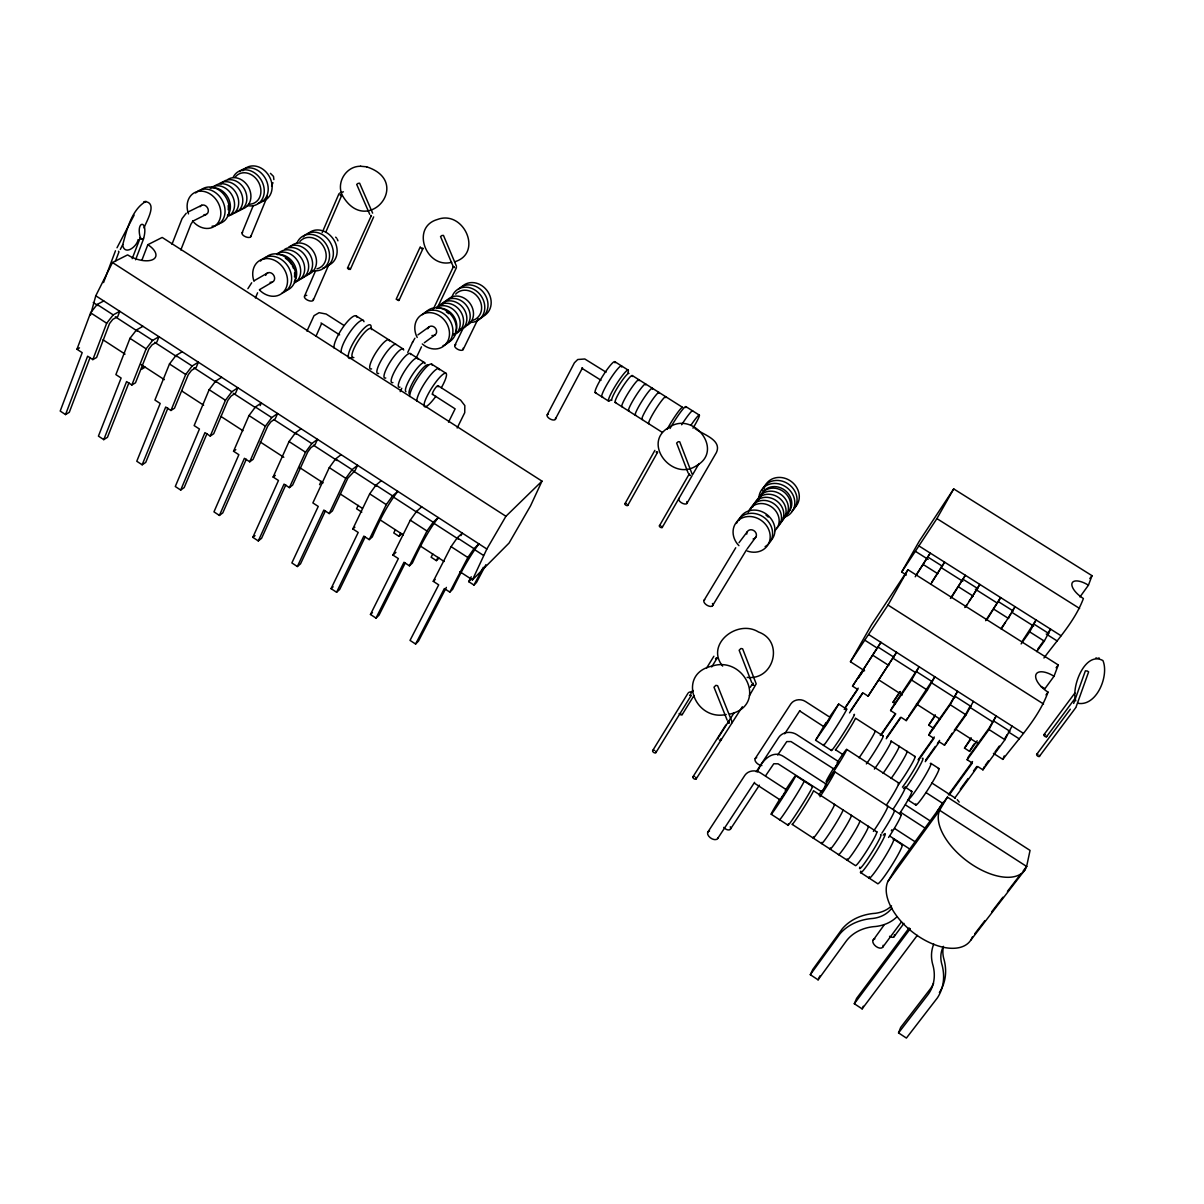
<?xml version="1.0" encoding="UTF-8"?>
<svg xmlns="http://www.w3.org/2000/svg" width="1204" height="1204" viewBox="0 0 1204 1204"><rect width="100%" height="100%" fill="white"/><g stroke="black" fill="none" stroke-linecap="round" stroke-linejoin="round"><path stroke-width="1.5" d="M273.88 179.592L273.504 176.416L270.448 173.361M141.455 238.603A1.806 0.948 20.8 0 1 140.341 237.549L132.184 258.664M143.863 237.624C148.363 219.504 135.6 220.302 140.281 237.715A1.806 1.64 12.3 0 0 143.095 239.084L143.156 238.874A1.806 0.948 20.8 0 1 142.343 238.889M690.675 695.159L689.636 695.159L690.419 695.536A1.941 1.038 36.4 0 0 691.307 695.265M453.532 267.137L454.736 267.544L453.517 266.566M420.286 246.835L396.176 299.209L398.674 300.594L398.283 299.239M373.661 216.886L350.349 269.365L348.588 269.335L347.535 268.04L371.404 215.456M90.481 315.162L95.778 295.778L112.484 262.532L127.624 254.887A19.234 9.15 21.2 0 0 152.908 259.552A19.234 9.15 21.2 0 0 147.836 244.698L162.194 237.444L541.981 481.133L530.573 505.785L509.066 543.049L472.45 579.876L459.883 571.704M350.349 269.365L349.642 268.266M422.604 248.551L421.836 248.792A1.595 0.798 58.8 0 1 421.054 247.949L422.935 248.506M756.217 771.779L778.747 737.39C782.705 731.611 791.299 730.994 796.897 734.696L838.812 761.801L834.176 769.175L791.028 741.574L786.784 741.574L777.694 754.983M834.176 769.175L837.006 764.254M757.497 771.824C761.154 761.485 772.336 748.753 784.045 756.804L826.742 784.481L822.016 792.006L778.085 763.818L773.781 763.757L765.609 775.752M822.016 792.006L822.603 790.667M755.239 758.52L790.847 703.888C794.038 699.298 800.856 698.516 805.416 701.465L830.173 717.418L828.066 721.091L824.153 726.87L799.591 710.887M824.153 726.87L828.548 719.646M1073.697 703.437L1085.391 670.824L1087.423 671.064L1088.627 671.907L1075.955 707.305M846.623 709.156L838.706 704.054L827.344 723.273L815.605 740.249L831.422 750.468M90.089 357.513L69.29 412.325L65.543 414.567L60.2 411.061L82.188 352.667L76.951 349.25L90.601 312.814L97.148 304.462L103.77 300.955M103.544 282.564L115.464 250.778M115.388 261.388L118.925 252.012A1.836 0.783 22.5 0 0 118.474 251.26M993.42 753.343L1002.842 759.378C1019.126 738.052 1038.781 717.704 1048.022 692.134A17.985 8.247 35.6 0 1 1035.937 674.631A17.985 8.247 35.6 0 1 1054.012 676.272L1058.286 664.969L907.982 569.748L871.365 625.132L850.46 661.748L864.592 670.809M1043.958 657.986C1058 638.963 1075.052 620.918 1083.389 598.523A16.45 6.953 34.7 0 1 1072.057 583.157A16.45 6.953 34.7 0 1 1088.431 585.204L1092.028 575.693L953.718 488.899L919.299 541.138L901.661 572.035L906.386 575.015M65.543 414.567L87.621 356.203L92.843 359.605L96.606 357.483L109.534 323.545L112.785 319.376L117.706 316.682L119.768 311.309L113.206 314.876L106.689 323.229L92.843 359.605M135.585 259.763L143.758 238.362M142.087 259.688L147.836 244.698M142.93 326.314L136.473 329.956L129.972 338.339L115.885 374.61L121.122 378.026L98.427 436.119L103.785 439.641L107.457 437.323L128.918 382.797M171.961 244.277L182.09 218.556L186.259 213.213M707.922 831.964L744.915 775.241C748.301 770.379 755.54 769.627 760.341 772.802L786.633 789.884L786.212 790.742L780.207 799.968L754.487 783.217M103.785 439.641L126.586 381.578L131.838 385.009L135.495 382.797L148.845 349.04L152.08 344.841L156.866 342.056L158.988 336.714L152.607 340.401L146.12 348.829L131.838 385.009M943.439 946.344A35.563 28.189 24.9 0 0 941.543 963.155L942.22 965.608A60.14 47.407 27.5 0 1 937.374 997.905L906.401 1038.074L898.545 1032.897L900.682 1027.433L929.729 989.688A50.448 39.822 27.4 0 0 933.551 983.307M180.826 249.95L191 224.079L193.227 220.904L192.489 221.385M1002.842 759.378L1004.226 755.886M143.186 365.67L141.816 369.161L145.172 367.16M780.207 799.968L782.585 795.859M815.605 740.249L825.989 722.611M954.591 798.297L977.723 766.527L982.915 769.853L1004.919 739.723L1012.037 726.072M1036.749 651.62L1044.319 641.13L1050.61 629.135L1047.585 633.349M182.21 351.749L175.934 355.526L169.478 363.969L154.925 400.044L160.192 403.475L136.774 461.252L142.162 464.789L145.729 462.411L167.868 408.171M142.162 464.789L165.685 407.042L170.953 410.489L174.505 408.201L188.291 374.625L191.496 370.396L196.162 367.506L198.344 362.193L192.143 366.016L185.702 374.489L170.953 410.489M982.915 769.853L984.165 766.797M242.17 232.673L253.216 205.643M250.673 236.842L267.393 196.252M271.562 186.108L272.962 182.722M967.158 759.739L988.996 729.534L996.19 715.959L988.815 728.51L968.437 756.714L967.158 759.739L972.335 763.065L949.264 794.866M1021.127 643.899L1029.706 631.874L1036.072 619.955L1022.03 641.597M221.671 377.288L215.576 381.201L209.15 389.705L194.145 425.584L199.443 429.03L175.287 486.506L180.69 490.058L184.167 487.59L206.983 433.651M255.414 297.975L257.596 292.783M180.69 490.058L204.951 432.627L210.248 436.074L213.71 433.726L227.902 400.315L231.093 396.071L235.623 393.076L237.88 387.793L231.845 391.751L225.449 400.285L210.248 436.074M909.155 927.923L856.616 998.387L854.313 1003.73L862.139 1008.877L863.268 1006.213M971.146 737.781L964.509 748.135L969.536 751.356L974.006 744.027M322.19 232.583L338.986 193.693M937.179 811.526L942.913 802.361M325.742 232.252L341.605 195.59M246.293 459.251L222.785 512.904L219.399 515.432L213.966 511.866L238.859 454.706L233.546 451.244L249.002 415.561L255.383 407.012L261.313 402.964L260.169 405.597M304.552 296.109L315.598 270.689M731.641 723.152L731.821 721.346L717.614 685.693L715.838 685.347L714.002 687.198L727.141 720.112M313.221 300.338L328.797 264.714M219.399 515.432L244.397 458.318L249.725 461.794L253.081 459.356L267.709 426.141L270.885 421.851L275.264 418.766L277.597 413.514L271.743 417.607L265.377 426.186L249.725 461.794M306.93 331.115L314.033 315.674L319.09 312.679L326.164 314.033L343.591 325.185M925.274 761.665L939.316 741.875L944.478 745.186L966.059 714.875L973.374 701.39M1001.246 629.12L1015.138 606.726L1013.166 609.555M316.08 336.036L321.348 324.117M970.198 705.86L965.969 713.897L954.305 730.271M884.052 925.063L872.81 940.67A6.02 3.492 38.4 0 0 877.851 947.518A6.02 3.492 38.4 0 0 883.119 945.29M143.998 227.962C146.542 220.994 157.98 202.754 144.886 201.565M285.784 484.971L261.569 538.323L258.288 540.927L252.825 537.345L278.47 480.501L273.112 477.025L289.05 441.537L295.401 432.928L301.135 428.744M944.478 745.186L952.183 733.251M472.45 579.876L486.852 549.009L505.921 516.275L541.981 481.133M258.288 540.927L284.024 484.128L289.381 487.62L292.632 485.107L307.697 452.072L310.843 447.768L315.102 444.577L317.495 439.34L311.821 443.584L305.5 452.207L289.381 487.62M928.796 735.117L950.197 704.731L957.601 691.307L950.152 703.783L930.18 732.152L928.796 735.117L933.943 738.413L918.878 759.754M986.738 619.925L1000.659 597.575L985.64 620.692M399.021 300.353L423.071 248.355M319.557 484.7L321.137 481.299M891.532 905.875A34.841 28.068 28.3 0 1 875.413 913.294L872.749 913.535A59.929 47.302 27.3 0 0 842.288 928.811L812.76 969.491L810.307 974.698L818.088 979.83L819.909 975.902M341.138 454.645L335.585 458.965L329.279 467.634L312.874 502.926L318.247 506.417L291.865 562.93L297.343 566.527L300.518 563.848L325.441 510.797M297.343 566.527L323.831 510.06L329.204 513.566L332.364 510.978L347.866 478.123L355.105 470.493L357.573 465.286L352.095 469.665L345.804 478.349L329.204 513.566M412.475 342.403L414.898 338.234M407.75 352.396L412.701 341.891M933.702 728.375L928.69 725.169L935.327 714.83M433.109 309.548L453.366 266.746M437.488 307.562L456.466 267.589M247.889 288.689L251.696 282.774M400.195 391.616L401.775 388.305M415.967 358.446L421.475 346.842M358.22 505.379L356.595 508.78L361.787 512.151M365.279 536.758L339.663 589.493L336.578 592.248L331.07 588.636L358.205 532.454L352.817 528.932L369.688 493.851L375.949 485.137L381.322 480.682M454.796 345.443L462.953 328.632M336.578 592.248L363.834 536.111L369.222 539.618L372.277 536.969C379.335 520.79 387.282 504.988 397.832 491.367L392.534 495.882L386.288 504.626L369.222 539.618M886.249 738.759L901.074 717.313L906.221 720.609L927.366 690.118L934.891 676.814L932.799 679.808M965.864 606.711L979.815 584.407L973.81 594.309M463.179 349.521L477.928 319.256M931.761 681.313L908.689 716.199M906.221 720.609L907.65 717.689M395.394 529.67L393.768 532.951L399.006 536.337L401.745 533.884M448.535 422.168L455.142 408.788M399.006 536.337L400.616 533.071M405.312 562.825L378.974 615.244L375.994 618.088L370.456 614.461L398.358 558.596L392.94 555.074L410.293 520.188L416.509 511.414L421.701 506.824M457.159 428.007L464.729 412.671L464.834 405.597L460.605 400.119L438.166 385.762M375.994 618.088L404.002 562.268L409.42 565.805L412.37 563.066C419.714 547.037 427.826 531.34 438.286 517.554L433.184 522.205L426.968 531.009L409.42 565.805M890.599 710.586L911.563 680.019L919.179 666.775L892.074 707.696L890.599 710.586L895.731 713.882L880.952 735.343M951.416 597.56L965.382 575.286L950.438 598.388M432.778 553.975L431.122 557.226L436.375 560.628L439.024 558.099M436.375 560.628L438.03 557.377M895.52 703.888L893.022 702.278L899.629 691.954M446.368 587.386L418.465 641.13L415.591 644.035L410.022 640.393L438.692 584.873L433.259 581.321L451.079 546.646L457.264 537.812L462.261 533.086L460.936 535.645M116.999 247.783L134.111 215.185M120.31 249.409L122.823 244.532M415.591 644.035L444.366 588.56L449.814 592.112L452.644 589.298C460.289 573.42 468.567 557.828 478.921 543.862L474 548.663L467.844 557.512L449.814 592.112M547.233 414.778L574.413 362.765L577.739 359.514L584.798 358.988L606.063 372.171M485.889 564.706L476.513 582.465L473.94 585.054L468.672 581.637L471.231 576.776M548.407 414.131A4.696 2.273 27.7 0 0 548.618 417.954A4.696 2.273 27.7 0 0 554.999 419.744L582.495 367.882L581.683 368.138L600.992 380.238M473.94 585.054L483.331 567.28M868.114 696.153L896.559 652.342L868.114 696.153L862.982 692.872L849.512 712.888M930.632 584.376L944.613 562.163L931.73 582.254M852.552 686.16L880.922 642.349L852.552 686.16L857.669 689.44L844.215 709.487M915.221 576.791L930.24 553.087L916.379 574.654M624.996 503.648L654.871 450.371M627.736 505.409L657.369 452.644M850.46 661.748L888.01 605.055L907.982 569.748M901.661 572.035L936.908 518.608L953.718 488.899M659.476 525.712L689.139 474.15M662.215 527.472L692.029 475.761M692.631 474.647L699.012 463.585M686.837 503.528L716.425 452.508C722.385 439.505 701.902 434.283 695.069 428.504M891.366 830.7L891.938 829.737M1023.234 870.853L1026.621 866.459L1030.052 850.415L947.413 797.138L939.602 810.277L887.815 881.614A50.974 28.294 38.2 0 0 918.998 936.697A50.974 28.294 38.2 0 0 972.456 936.772M1004.708 738.669L1007.206 734.485M138.114 239.581C137.181 246.248 124.945 256.136 122.627 245.225C126.661 230.084 131.703 209.391 146 201.339M704.129 600.194L735.749 547.745M887.815 881.614L896.002 867.994L947.413 797.138M712.512 605.747L746.435 549.972M1008.455 617.953L1010.743 614.206M823.1 789.824L824.921 786.919M652.718 750.513L688.161 692.977M690.9 693.504L692.857 690.328M706.597 668.054L713.882 656.24M655.909 752.59L691.081 695.641M682.201 714.589L694.001 695.521M711.699 666.911L716.711 658.814M692.962 776.791L725.756 725.154M734.184 712.633L718.126 737.932A1.851 1.038 33.1 0 0 718.186 738.835M750.242 687.349L752.711 683.481M696.168 778.883L742.341 706.763M749.385 695.716L756.202 683.857L742.627 648.805L740.911 648.504L739.151 650.265L751.642 682.397M783.413 794.55L785.008 792.081M784.677 733.793L799.862 710.631M717.644 838.556L754.577 782.344M730.467 829.074L759.408 785.174M829.947 716.44L838.706 704.054M859.972 675.339L864.081 669.183M858.527 677.957L863.659 670.252M844.772 708.163L858.196 688.146M851.077 710.014L862.47 693.098M747.142 548.934L755.901 537.029M893.022 702.278L900.366 691.563M964.84 607.508L966.887 604.513M968.949 601.533L973.043 595.559M880.335 735.463L895.084 714.047M886.671 737.345L900.411 717.464M837.578 763.396L838.812 761.801M825.508 786.046L826.742 784.481M928.69 725.169L935.102 716.034M1001.141 628.353L1005.325 622.408M829.195 718.698L830.173 717.418M918.125 759.784L934.244 736.968M785.67 791.103L786.633 789.884M925.59 760.16L935.282 746.48M937.449 743.44L939.602 740.4M964.509 748.135L971.041 739.06M1037.607 649.317L1044.003 640.438M1079.958 596.943L1088.431 585.204M969.536 751.356L977.181 740.776M810.307 974.698L839.895 933.928A60.17 47.407 27.4 0 1 870.462 918.667L873.141 918.411A34.976 28.128 28.4 0 0 890.614 909.607L891.878 908.027M739.015 542.703L747.248 531.792M948.391 794.806L972.516 761.53M818.088 979.83L845.976 941.453A50.658 39.913 27.4 0 1 873.306 926.689A44.578 35.864 28.4 0 0 896.679 917.042M960.295 789.162L968.001 778.582M973.494 771.027L976.79 766.496M985.248 765.308L988.484 760.868M994.971 751.988L999.29 746.074M1054.012 676.272L1044.921 688.703A17.909 8.323 35.7 0 0 1040.948 686.521M1045.975 694.919L1048.022 692.134M882.728 947.187L901.465 921.903M893.94 936.847L903.948 923.363M1043.988 734.636L1074.871 693.022M1046.532 736.743L1075.262 698.124M1036.764 754.261L1070.326 709.216M854.313 1003.73L910.359 928.6M1039.353 756.428L1075.608 707.847M862.139 1008.877L917.297 935.373M898.545 1032.897L927.667 995.076A50.643 39.913 27.5 0 0 933.115 965.849A45.331 35.939 24.9 0 1 933.777 944.102M974.713 933.852L984.872 920.669M991.644 911.879L1002.932 897.221M1007.447 891.366L1020.977 873.788M970.785 940.143L1025.04 869.724M1089.801 578.552L1092.028 575.693M1056.089 667.738L1058.286 664.969M689.245 474.722L690.238 475.49L689.395 475.083A1.655 0.783 25.7 0 1 689.32 474.03M347.535 268.04L348.543 267.83M468.672 581.637L471.261 579.049M433.259 581.321L435.171 579.47M370.456 614.461L372.457 612.58M392.94 555.074L395.92 552.365M341.199 195.71L340.055 194.973L341.62 195.349M331.07 588.636L333.132 586.799M352.817 528.932L354.879 527.186M252.825 537.345L255.022 535.614M273.112 477.025L275.31 475.369M668.988 427.36C641.371 442.771 672.329 482.142 696.469 465.677C724.221 450.507 693.579 410.88 669.304 427.194M424.32 342.749L435.186 334.787M417.938 334.893L429 326.931M233.546 451.244L235.803 449.649M259.447 289.697L272.36 282.112M729.052 721.301L728.691 721.512A1.941 0.963 -15.6 0 0 728.134 722.566A1.941 0.963 -15.6 0 0 729.413 723.032L728.601 722.475A1.941 1.069 28.5 0 1 729.172 720.85M254.631 280.457L267.8 272.841M76.951 349.25L79.479 347.866M371.374 216.013L370.712 215.862M192.881 221.13L206.2 214.417M188.08 212.009L201.67 205.282M454.585 261.825C483.541 253.291 463.675 209.466 437.443 219.489C410.248 227.225 426.186 269.139 451.681 262.276M688.944 692.285L692.902 691.337M729.835 714.107C767.941 705.574 745.11 655.412 712.121 666.068C676.558 673.608 694.226 721.542 726.208 714.499M339.904 192.881L343.396 191.812M1078.167 703.332C1096.724 706.432 1109.275 675.64 1102.939 660.59C1085.135 650.491 1070.913 687.168 1075.789 700.848M143.773 201.805L144.856 201.58M360.733 166.272C346.285 165.866 335.916 182.526 342.372 195.379M747.187 677.4C774.006 680.561 784.391 641.175 758.52 632.01C737.51 618.796 705.017 644.351 722.641 666.113M1095.821 658.001L1096.799 658.031M1098.289 658.061L1099.312 658.106M366.513 166.799C413.755 181.834 367.085 238.016 342.493 195.62M360.478 166.257L366.663 166.799M936.908 518.608L1079.627 608.487M919.104 546.044L1061.07 635.757M927.998 557.136L942.431 566.256M963.275 579.44L977.768 588.606M998.703 601.834L1013.241 611.03M1034.266 624.319L1048.865 633.545M915.552 551.417L928.149 559.378M940.745 567.34L962.794 581.276M975.39 589.238L997.439 603.189M1011.601 612.144L1033.649 626.08M1046.246 634.041L1057.262 641.01M614.928 361.742L628.277 370.185M685.919 406.636L699.373 415.139A18.421 1.716 -57.6 0 1 692.992 428.172M632.341 375.588L682.608 407.373A15.998 1.625 -57.6 0 0 676.362 414.342A15.998 1.625 -57.6 0 0 667.151 429.407M923.348 564.571L937.781 573.721M958.655 586.92L973.163 596.1M994.113 609.359L1008.666 618.57M1029.706 631.874L1044.319 641.13M615.154 402.437L662.335 432.387M595.197 392.609L608.532 401.067M888.01 605.055L1043.537 704.009M868.791 634.613L1023.43 733.356M878.243 647.18L893.955 657.233M916.665 671.742L932.453 681.825M955.269 696.394L971.116 706.522M994.022 721.166L1009.945 731.325M865.014 640.302L877.611 648.354M893.368 658.422L915.401 672.509M931.159 682.563L954.772 697.658M970.529 707.726L992.563 721.813M1008.32 731.866L1019.336 738.91M356.188 315.915L363.292 320.445M431.679 364.15L445.992 373.3M371.133 328.511L403.144 348.979M410.278 353.54L424.56 362.675M873.096 655.428L888.823 665.481M911.563 680.019L927.366 690.118M950.197 704.731L966.059 714.875M988.996 729.534L1004.919 739.723M878.739 679.869L902.308 694.964M916.44 704.024L940.008 719.119M955.72 729.188L977.708 743.274M321.032 322.958L339.633 334.878M432.402 394.28L454.405 408.382M930.978 763.426L938.969 768.573M883.209 736.035L855.412 718.141A18.707 0.843 -57.6 0 1 845.69 734.982A18.707 0.843 -57.6 0 1 835.32 749.64L842.935 754.577M891.171 741.152L915.085 756.548M931.896 783.021L955.404 798.162M112.484 262.532L505.921 516.275M925.936 792.533L942.837 803.444M846.728 749.4L898.741 782.991M905.273 787.205L911.804 791.419M915.762 804.979L907.771 799.817A21.597 1.866 -57.7 0 0 922.008 780.975A21.597 1.866 -57.7 0 0 930.256 763.652M905.423 804.889L930.557 821.143M900.667 812.309L925.545 828.412M834.808 771.839L901.089 814.747M95.778 295.778L486.852 549.009M97.148 304.462L113.206 314.876M136.473 329.956L152.607 340.401M175.934 355.526L192.143 366.016M215.576 381.201L231.845 391.751M255.383 407.012L271.743 417.607M295.401 432.928L311.821 443.584M335.585 458.965L352.095 469.665M375.949 485.137L392.534 495.882M416.509 511.414L433.184 522.205M457.264 537.812L474 548.663M93.25 302.52L97.975 305.59M115.283 316.802L137.316 331.07M154.624 342.297L176.642 356.565M193.964 367.777L215.983 382.059M233.29 393.272L255.323 407.554M274.211 419.79L296.244 434.057M313.552 445.269L337.15 460.575M352.877 470.764L376.491 486.07M393.798 497.282L417.397 512.573M433.139 522.777L458.318 539.091M474.045 549.28L483.481 555.405M894.527 828.442L916.139 842.439M90.601 312.814L106.689 323.229M129.972 338.339L146.12 348.829M169.478 363.969L185.702 374.489M209.15 389.705L225.449 400.285M249.002 415.561L265.377 426.186M289.05 441.537L305.5 452.207M329.279 467.634L345.804 478.349M369.688 493.851L386.288 504.626M410.293 520.188L426.968 531.009M451.079 546.646L467.844 557.512M889.681 836.012L909.532 848.895M795.709 775.662L812.534 786.573M893.744 839.278L902.247 844.802M876.858 831.889L813.468 790.727A19.956 0.933 -57.7 0 1 802.692 809.359A19.956 0.933 -57.7 0 1 792.051 824.288L855.382 865.556A20.032 1.64 -57.8 0 0 868.054 848.745A20.032 1.64 -57.8 0 0 876.331 831.934M103.032 339.814L125.035 354.111M140.763 364.33L164.346 379.651M181.638 390.894L203.642 405.191M220.934 416.433L242.937 430.731M260.23 441.973L283.813 457.294M299.525 467.498L323.108 482.834M340.401 494.061L362.419 508.359M379.712 519.601L403.28 534.922M420.572 546.164L444.156 561.485M771.117 814.19L787.928 825.146M860.544 872.509L877.52 883.57A23.072 2.197 -57.9 0 0 892.375 864.397A23.072 2.197 -57.9 0 0 901.57 844.802M335.645 237.173L336.563 237.986M957.24 799.667L959.197 802.105M337.24 239.024L337.933 240.815M369.733 214.312L356.7 184.408L358.039 183.399L359.62 183.204L372.623 213.138M456.497 266.325L443.478 235.427L441.928 235.502L440.544 236.571L453.351 266.912M688.161 473.037L676.633 443.102L678.228 441.687L679.718 441.808L692.18 474.256M716.26 657.971C716.801 659.822 714.423 658.091 716.094 658.693A1.881 0.978 36.3 0 0 717.012 657.911M657.023 452.012L656.105 452.057L656.797 452.418A1.655 0.768 33.5 0 0 657.655 452.117M850.972 815.469A20.001 1.355 -57.8 0 1 841.024 834.282A20.001 1.355 -57.8 0 1 830.308 847.872M842.544 809.991A20.001 1.264 -57.7 0 1 832.491 828.728A20.001 1.264 -57.7 0 1 821.88 842.379M859.415 820.947A20.017 1.445 -57.8 0 1 850.957 837.623A20.017 1.445 -57.8 0 1 838.451 854.524M867.873 826.441A20.032 1.55 -57.8 0 1 858.106 845.404A20.032 1.55 -57.8 0 1 847.18 858.873M880.56 834.673A20.032 1.686 -57.9 0 1 870.943 853.756A20.032 1.686 -57.9 0 1 859.852 867.136M883.194 835.155A23.042 1.972 -57.9 0 1 875.203 853.23A23.042 1.972 -57.9 0 1 860.83 871.124M893.097 839.308A23.057 2.077 -57.9 0 1 882.171 861.357A23.057 2.077 -57.9 0 1 869.288 876.632M785.279 790.501A22.936 0.828 -57.6 0 1 794.068 779.003A22.936 0.828 -57.6 0 1 773.796 810.999A22.936 0.828 -57.6 0 1 779.771 799.215M812.113 786.754A22.951 1.038 -57.7 0 1 800.133 807.974A22.951 1.038 -57.7 0 1 788.394 823.912M803.715 781.306A22.936 0.933 -57.6 0 1 793.24 799.907A22.936 0.933 -57.6 0 1 779.515 819.668M834.116 804.528A19.986 1.174 -57.7 0 1 823.972 823.19A19.986 1.174 -57.7 0 1 813.468 836.885M873.186 939.812A6.02 3.492 38.4 0 1 874.872 938.909M717.975 837.683A5.869 3.477 34.4 0 1 710.24 837.713A5.869 3.477 34.4 0 1 709.532 830.956M890.644 741.393A18.737 1.219 -57.6 0 1 886.701 750.152A18.737 1.219 -57.6 0 1 874.39 769.07M882.698 736.291A18.722 1.129 -57.6 0 1 878.679 744.975A18.722 1.129 -57.6 0 1 866.383 763.908M898.59 746.51A18.752 1.309 -57.6 0 1 895.084 754.697A18.752 1.309 -57.6 0 1 883.074 773.314M906.537 751.627A18.752 1.385 -57.6 0 1 903.105 759.874A18.752 1.385 -57.6 0 1 891.095 778.491M914.498 756.759A18.767 1.475 -57.6 0 1 910.796 765.669A18.767 1.475 -57.6 0 1 898.425 784.602M919.073 759.122A18.767 1.52 -57.6 0 1 913.685 770.199A18.767 1.52 -57.6 0 1 902.443 787.19M922.294 758.52A21.582 1.776 -57.7 0 1 919.299 766.707A21.582 1.776 -57.7 0 1 906.431 787.1M938.232 768.784A21.597 1.956 -57.7 0 1 928.57 788.56A21.597 1.956 -57.7 0 1 915.868 803.851M854.042 714.604A21.506 0.948 -57.6 0 1 843.327 733.597A21.506 0.948 -57.6 0 1 831.768 749.49M846.126 709.517A21.491 0.843 -57.5 0 1 835.335 728.435A21.491 0.843 -57.5 0 1 823.867 744.388M874.766 731.174A18.722 1.053 -57.6 0 1 871.034 739.196A18.722 1.053 -57.6 0 1 859.069 757.798M761.861 765.578A5.523 3.085 33.9 0 1 755.676 761.756A5.523 3.085 33.9 0 1 756.699 757.647M635.847 415.094A15.968 1.881 -57.7 0 1 642.575 400.149A15.968 1.881 -57.7 0 1 652.417 389.178M642.53 419.338A15.983 1.836 -57.7 0 1 649.317 404.424A15.983 1.836 -57.7 0 1 659.115 393.407M629.165 410.85A15.968 1.941 -57.7 0 1 635.817 395.875A15.968 1.941 -57.7 0 1 645.735 384.949M622.498 406.621A15.968 2.002 -57.7 0 1 629.09 391.601A15.968 2.002 -57.7 0 1 639.068 380.72M615.831 402.392A15.953 2.062 -57.7 0 1 622.348 387.342A15.953 2.062 -57.7 0 1 632.386 376.491M611.813 400.33A15.953 2.092 -57.7 0 1 618.991 385.205A15.953 2.092 -57.7 0 1 629 373.466M610.699 399.909A18.346 2.423 -57.7 0 1 610.774 394.084A18.346 2.423 -57.7 0 1 623.506 374.173A18.346 2.423 -57.7 0 1 627.736 373.285M602.647 396.778A18.331 2.498 -57.7 0 1 610.022 379.41A18.331 2.498 -57.7 0 1 621.685 367.039M595.995 392.564A18.331 2.558 -57.7 0 1 603.294 375.136A18.331 2.558 -57.7 0 1 615.018 362.825M670.026 428.504A18.406 1.851 -57.6 0 1 681.148 411.362A18.406 1.851 -57.6 0 1 685.859 407.614M691.051 425.072A18.421 1.716 -57.6 0 1 699.373 415.139M649.212 423.582A15.983 1.776 -57.7 0 1 656.075 408.698A15.983 1.776 -57.7 0 1 665.812 397.636M681.645 424.771A18.406 1.776 -57.6 0 1 692.646 410.895M555.526 418.059A4.696 2.273 27.7 0 1 555.45 419.323M686.822 501.556A4.726 2.303 30 0 1 682.909 503.513A4.726 2.303 30 0 1 678.966 498.366M752.605 507.245A16.495 14.493 36.5 0 1 775.526 500.127A16.495 14.493 36.5 0 1 779.455 524.327M750.182 510.376A16.555 14.523 36.5 0 1 773.179 503.242A16.555 14.523 36.5 0 1 777.137 527.502M754.998 504.145A16.45 14.463 36.5 0 1 779.033 497.854A16.45 14.463 36.5 0 1 779.695 522.641M757.376 501.06A16.389 14.433 36.4 0 1 780.177 493.956A16.389 14.433 36.4 0 1 784.06 518.006M759.739 498.004A16.329 14.388 36.4 0 1 783.638 491.714A16.329 14.388 36.4 0 1 784.271 516.365M760.913 496.469A16.314 14.373 36.4 0 1 784.782 490.178A16.314 14.373 36.4 0 1 785.414 514.815M758.866 499.178A18.737 16.525 36.4 0 1 774.277 483.421A18.737 16.525 36.4 0 1 794.249 498.366A18.737 16.525 36.4 0 1 783.383 517.524M762.102 490.374A18.677 16.48 36.3 0 1 788.379 484.038A18.677 16.48 36.3 0 1 792.081 511.053M763.998 488.749A18.617 16.45 36.3 0 1 789.959 480.592A18.617 16.45 36.3 0 1 794.324 507.968M738.925 545.668A19.415 16.931 36.7 0 1 743.274 517.494A19.415 16.931 36.7 0 1 770.078 534.606A19.415 16.931 36.7 0 1 747.353 551.056M738.97 520.218A19.294 16.856 36.6 0 1 765.97 513.867A19.294 16.856 36.6 0 1 769.913 541.604M736.487 523.439A19.354 16.886 36.6 0 1 764.901 518.096A19.354 16.886 36.6 0 1 765.097 546.646M748.135 512.302A16.615 14.553 36.5 0 1 771.418 506.794A16.615 14.553 36.5 0 1 774.789 530.723M766.03 515.161A16.751 14.644 36.6 0 1 768.242 517.088M712.467 603.505A5.042 2.604 31.3 0 1 710.796 606.425A5.042 2.604 31.3 0 1 705.032 603.64A5.042 2.604 31.3 0 1 704.701 599.773M746.751 534.064A5.072 4.41 36.7 0 1 750.89 529.745A5.072 4.41 36.7 0 1 756.293 533.944A5.072 4.41 36.7 0 1 753.102 538.986M440.589 304.778A16.344 13.951 53.5 0 1 462.938 307.652A16.344 13.951 53.5 0 1 460.56 330.287M441.928 305.44A16.299 13.921 53.5 0 1 466.279 305.244A16.299 13.921 53.5 0 1 460.455 329.113M437.172 307.186A16.404 13.981 53.4 0 1 460.816 311.851A16.404 13.981 53.4 0 1 453.773 334.095M436.585 307.321A16.465 14.012 53.4 0 1 457.445 314.304A16.465 14.012 53.4 0 1 453.833 335.299M436.585 308.42A16.51 14.042 53.3 0 1 452.809 315.012A16.51 14.042 53.3 0 1 455.413 332.47M446.353 311.926A16.54 14.057 53.3 0 1 448.64 313.642M425.749 312.272A19.038 16.179 53.3 0 1 452.719 316.998A19.038 16.179 53.3 0 1 446.413 343.11M422.243 314.741A19.098 16.209 53.3 0 1 449.273 319.496A19.098 16.209 53.3 0 1 442.982 345.668M417.201 337.466A19.174 16.254 53.2 0 1 429.467 312.634A19.174 16.254 53.2 0 1 449.062 337.587A19.174 16.254 53.2 0 1 422.288 343.968M451.666 297.885A18.511 15.878 53.7 0 1 470.358 287.906A18.511 15.878 53.7 0 1 484.791 307.863A18.511 15.878 53.7 0 1 469.379 322.401M458.288 289.366A18.451 15.848 53.7 0 1 484.535 293.866A18.451 15.848 53.7 0 1 478.244 319.301M447.361 299.992A16.239 13.891 53.5 0 1 469.59 302.836A16.239 13.891 53.5 0 1 467.182 325.351M455.699 294.107A16.103 13.816 53.7 0 1 478.966 298.637A16.103 13.816 53.7 0 1 471.938 320.565M461.568 287.064A18.391 15.802 53.8 0 1 486.792 290.239A18.391 15.802 53.8 0 1 483.978 315.779M427.766 328.797A4.997 4.244 53.2 0 1 433.019 326.419A4.997 4.244 53.2 0 1 436.585 332.153A4.997 4.244 53.2 0 1 431.95 335.51M463.088 348.257A4.65 2.197 26.1 0 1 460.951 350.319A4.65 2.197 26.1 0 1 455.563 347.685A4.65 2.197 26.1 0 1 455.849 344.72M385.762 377.996A17.232 3.913 -57.3 0 1 390.472 361.471A17.232 3.913 -57.3 0 1 403.686 350.018M378.658 373.436A17.217 3.973 -57.3 0 1 382.119 358.777A17.217 3.973 -57.3 0 1 396.026 344.434M392.88 382.556A17.232 3.838 -57.3 0 1 397.666 366.076A17.232 3.838 -57.3 0 1 410.805 354.578M399.999 387.116A17.247 3.778 -57.3 0 1 404.845 370.681A17.247 3.778 -57.3 0 1 417.923 359.123M405.959 391.721A17.247 3.702 -57.3 0 1 413.288 373.406A17.247 3.702 -57.3 0 1 425.057 363.683M409.526 394.024A17.262 3.672 -57.3 0 1 415.651 377.589A17.262 3.672 -57.3 0 1 428.142 364.947M409.676 396.477A19.851 4.199 -57.3 0 1 420.226 374.444A19.851 4.199 -57.3 0 1 432.221 365.309M416.84 401.082A19.851 4.124 -57.3 0 1 427.435 379.049A19.851 4.124 -57.3 0 1 439.355 369.869M435.863 396.282A19.866 4.048 -57.3 0 1 424.485 402.527A19.866 4.048 -57.3 0 1 442.034 375.106A19.866 4.048 -57.3 0 1 441.371 387.703M352.606 357.227A19.776 4.861 -57.3 0 1 349.611 350.439A19.776 4.861 -57.3 0 1 363.367 328.963A19.776 4.861 -57.3 0 1 370.998 328.526M341.199 352.546A19.776 4.936 -57.2 0 1 351.252 330.302A19.776 4.936 -57.2 0 1 363.999 321.709M371.569 368.891A17.217 4.033 -57.3 0 1 376.115 352.275A17.217 4.033 -57.3 0 1 389.464 340.943M353.841 357.513A17.202 4.214 -57.3 0 1 358.22 340.807A17.202 4.214 -57.3 0 1 371.72 329.595M334.095 347.986A19.761 5.012 -57.2 0 1 344.103 325.712A19.761 5.012 -57.2 0 1 356.911 317.179M433.064 394.25A5.177 1.053 -57.3 0 1 433.004 391.932A5.177 1.053 -57.3 0 1 436.721 386.439A5.177 1.053 -57.3 0 1 438.045 386.875M219.459 183.52A16.69 13.575 59.7 0 1 240.815 192.098A16.69 13.575 59.7 0 1 233.967 213.183M220.979 183.926A16.63 13.545 59.8 0 1 243.84 188.155A16.63 13.545 59.8 0 1 238.061 211.091M215.275 185.551A16.736 13.605 59.7 0 1 236.691 194.16A16.736 13.605 59.7 0 1 229.859 215.305M211.076 187.583A16.796 13.635 59.6 0 1 231.484 194.311A16.796 13.635 59.6 0 1 228.971 215.998M210.113 188.17A16.856 13.65 59.5 0 1 227.315 196.402A16.856 13.65 59.5 0 1 227.466 215.742M228.188 205.628A16.886 13.665 59.5 0 1 228.218 209.782M199.954 190.894A19.43 15.727 59.5 0 1 226.111 197.652A19.43 15.727 59.5 0 1 219.038 223.658M195.65 192.971A19.505 15.772 59.4 0 1 222.695 201.249A19.505 15.772 59.4 0 1 212.039 226.247M188.501 213.906A19.565 15.802 59.4 0 1 202.979 191.285A19.565 15.802 59.4 0 1 220.121 218.375A19.565 15.802 59.4 0 1 193.904 222.439M233.305 176.988A18.888 15.456 60 0 1 253.171 172.006A18.888 15.456 60 0 1 263.992 194.205A18.888 15.456 60 0 1 247.196 205.523M239.746 171.675A18.828 15.411 60 0 1 265.226 178.147A18.828 15.411 60 0 1 258.123 203.461M235.307 176.973A16.435 13.44 60 0 1 258.98 183.008A16.435 13.44 60 0 1 248.566 204.198M242.847 170.757A18.752 15.381 60.1 0 1 268.733 175.483A18.752 15.381 60.1 0 1 262.051 201.429M227.722 179.516A16.57 13.515 59.8 0 1 248.957 188.035A16.57 13.515 59.8 0 1 242.109 208.999M200.09 206.742A5.102 4.124 59.4 0 1 205.357 205.628A5.102 4.124 59.4 0 1 208.277 211.498A5.102 4.124 59.4 0 1 204.003 214.658M250.778 235.668A4.756 2.182 22.9 0 1 245.616 236.797A4.756 2.182 22.9 0 1 242.666 232.297M284.731 249.303A16.931 13.951 57.2 0 1 306.704 258.228A16.931 13.951 57.2 0 1 299.344 279.403M288.749 247.031A16.886 13.921 57.2 0 1 310.662 255.91A16.886 13.921 57.2 0 1 303.288 277.025M277.913 253.999A16.991 13.981 57.1 0 1 301.647 258.604A16.991 13.981 57.1 0 1 295.356 281.781M276.604 253.909A17.052 14.012 57.1 0 1 297.629 260.952A17.052 14.012 57.1 0 1 294.739 282.789M277.131 254.556A17.112 14.042 57 0 1 293.595 263.315A17.112 14.042 57 0 1 294.258 281.841M285.393 258.228A17.142 14.057 57 0 1 291.579 264.519M292.331 265.813A17.142 14.057 57 0 1 293.535 268.537M294.528 272.796A17.142 14.057 57 0 1 294.498 276.98M264.624 258.709A19.731 16.179 57 0 1 291.669 263.36A19.731 16.179 57 0 1 286.281 290.54M260.47 261.072A19.806 16.209 56.9 0 1 287.59 265.738A19.806 16.209 56.9 0 1 282.188 293.008M254.044 281.36A19.866 16.254 56.9 0 1 269.35 258.725A19.866 16.254 56.9 0 1 286.733 286.266A19.866 16.254 56.9 0 1 259.522 290.029M297.087 242.756A19.159 15.878 57.4 0 1 317.404 236.18A19.159 15.878 57.4 0 1 329.309 258.694A19.159 15.878 57.4 0 1 311.701 270.403M303.212 236.902A19.098 15.848 57.5 0 1 329.986 242.004A19.098 15.848 57.5 0 1 322.732 268.176M289.998 247.151A16.826 13.891 57.3 0 1 313.522 251.681A16.826 13.891 57.3 0 1 307.231 274.662M299.871 241.537A16.675 13.816 57.4 0 1 323.244 246.022A16.675 13.816 57.4 0 1 316.938 268.853M308.043 233.696A19.038 15.818 57.5 0 1 334.215 240.499A19.038 15.818 57.5 0 1 326.54 265.873M265.693 275.37A5.177 4.244 56.9 0 1 270.855 272.856A5.177 4.244 56.9 0 1 274.602 278.771A5.177 4.244 56.9 0 1 270.087 282.308M313.266 299.074A4.831 2.303 23.8 0 1 310.331 301.03A4.831 2.303 23.8 0 1 304.747 297.855A4.831 2.303 23.8 0 1 306.734 295.356M939.391 992.502A59.914 47.302 27.4 0 0 944.237 960.28L943.575 957.842A35.428 28.128 24.8 0 1 943.123 948.18M898.184 783.142A19.189 1.505 -57.7 0 1 896.258 788.891A19.189 1.505 -57.7 0 1 886.445 805.009M837.096 762.764A19.144 0.948 -57.6 0 1 845.614 752.003A19.144 0.948 -57.6 0 1 828.533 779.033A19.144 0.948 -57.6 0 1 833.574 768.333M903.467 788.575A19.204 1.58 -57.7 0 1 903.632 791.585A19.204 1.58 -57.7 0 1 893.022 809.269M911.202 791.555A19.204 1.64 -57.7 0 1 909.396 797.379A19.204 1.64 -57.7 0 1 899.599 813.528M887.243 806.244A19.58 1.565 -57.8 0 1 884.549 813.483A19.58 1.565 -57.8 0 1 873.382 831.392M825.101 785.249A19.52 0.978 -57.6 0 1 834.477 772.833A19.52 0.978 -57.6 0 1 819.984 796.732M819.006 795.016A19.52 0.978 -57.6 0 1 821.504 790.923M893.88 810.533A19.58 1.64 -57.8 0 1 891.878 816.643A19.58 1.64 -57.8 0 1 881.855 833.138M900.517 814.822A19.595 1.716 -57.8 0 1 898.56 820.977A19.595 1.716 -57.8 0 1 888.552 837.487M894.346 934.755A4.515 2.589 38.3 0 1 893.308 937.194A4.515 2.589 38.3 0 1 889.545 936.291M730.316 826.802A4.395 2.574 34.5 0 1 728.902 829.932A4.395 2.574 34.5 0 1 723.8 827.389M720.94 738.684A1.851 1.038 33.1 0 1 721.136 740.054A1.851 1.038 33.1 0 1 719.54 740.039M682.171 713.701A1.836 1.038 32.2 0 1 681.344 714.905A1.836 1.038 32.2 0 1 679.146 713.475M753.192 683.18A1.881 1.008 28.4 0 0 753.057 684.685L753.854 685.181A1.881 0.903 -15.1 0 1 752.575 684.79A1.881 0.903 -15.1 0 1 753.102 683.797M695.566 777.197A1.911 1.114 33.3 0 1 695.656 779.199A1.911 1.114 33.3 0 1 693.007 777.754A1.911 1.114 33.3 0 1 694.287 776.505M655.653 751.281A1.911 1.099 32.3 0 1 654.991 752.921A1.911 1.099 32.3 0 1 652.613 751.1A1.911 1.099 32.3 0 1 654.509 750.408M1039.263 755.42A1.701 0.813 36.5 0 1 1038.631 756.518A1.701 0.813 36.5 0 1 1036.659 754.863A1.701 0.813 36.5 0 1 1037.968 754.351M1046.667 736.351A1.671 0.798 36.3 0 1 1045.222 736.607A1.671 0.798 36.3 0 1 1043.838 734.876A1.671 0.798 36.3 0 1 1045.539 734.922M661.718 526.208A1.64 0.813 30 0 1 661.869 527.653A1.64 0.813 30 0 1 659.626 526.615A1.64 0.813 30 0 1 660.259 525.531M627.826 504.973A1.625 0.813 29.3 0 1 626.426 505.454A1.625 0.813 29.3 0 1 624.891 503.919A1.625 0.813 29.3 0 1 626.547 503.708M1026.621 866.459L939.602 810.277A52.239 27.225 37.4 0 0 972.817 865.074A52.239 27.225 37.4 0 0 1026.621 866.459"/></g></svg>
